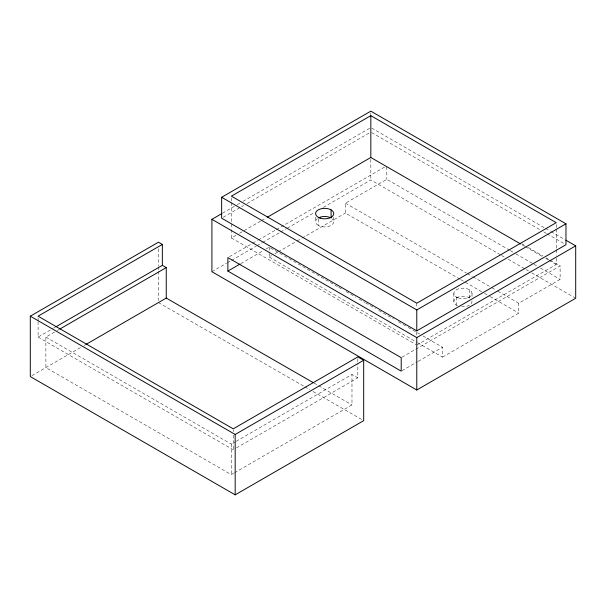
<?xml version="1.0" encoding="UTF-8"?>
<svg xmlns="http://www.w3.org/2000/svg" width="606" height="606" viewBox="0 0 606 606"><rect width="100%" height="100%" fill="white"/><g stroke="black" fill="none" stroke-linecap="round" stroke-linejoin="round"><path stroke-width="0.45" stroke-dasharray="3.03 2.27" d="M222.561 213.168L236.484 205.131M237.31 204.654L239.764 203.237M243.036 201.344L370.827 127.571M223.288 217.243L243.779 205.411M247.059 203.525L370.008 132.54M38.087 321.635L38.087 337.095L52.805 328.596M53.623 328.126L55.26 327.179M233.727 473.195L231.28 474.612L45.882 367.569L45.882 337.095L56.525 330.952M57.343 330.475L58.979 329.528M231.386 229.613L231.386 237.984L236.279 235.158M239.544 233.272L260.739 221.031M261.557 220.561L265.633 218.205M229.439 256.686L251.838 243.756M252.657 243.279L257.558 240.446M258.376 239.976L275.556 230.06M276.374 229.591L385.158 166.779M31.936 375.622L81.09 347.238M84.173 345.465L85.802 344.519M211.911 271.715L226.659 263.201M227.477 262.724L230.75 260.838M231.575 260.36L256.149 246.172M256.967 245.703L261.883 242.862M262.701 242.392L279.904 232.462M280.722 231.984L286.456 228.674M287.274 228.204L314.302 212.592M323.316 207.396L370.827 179.967L500.791 254.997M240.855 263.587L262.739 250.945M265.981 249.074L269.231 247.203L337.906 286.85M459.909 279.139L345.45 213.054L345.45 203.192L386.795 179.323L509.434 250.126M269.231 253.475L269.231 257.058L271.685 255.641M274.965 253.747L277.419 252.331M278.245 251.854L296.273 241.446M297.091 240.976L301.19 238.605M302.008 238.135L345.45 213.054M45.882 337.095L231.28 444.137L235.355 441.782M236.173 441.312L351.98 374.447L357.835 377.811L357.835 363.267M38.087 337.095L233.227 449.758L235.689 448.334M236.507 447.864L357.835 377.811M416.784 345.019L556.225 264.519L556.225 256.149M401.983 357.199L560.118 265.905L560.118 279.396L518.774 303.265L496.7 290.516M402.02 370.675L417.42 361.782M418.231 361.312L442.554 347.268L442.554 357.131L418.026 342.966M234.545 472.725L351.98 404.922L351.98 374.447M442.554 357.131L518.774 313.12L518.774 303.265M314.06 383.106L317.158 384.886M318.703 385.78L351.98 404.922M158.446 302.583L304 386.31M304.81 386.779L309.719 389.605M312.991 391.484L362.055 419.708M371.645 128.04L544.559 227.871M545.377 228.348L550.293 231.181M551.112 231.659L565.05 239.703M371.645 132.54L540.544 230.053M543.824 231.946L546.286 233.363M547.104 233.84L564.322 243.779M521.698 243.718L524.963 245.604M528.235 247.498L542.953 255.99M546.218 257.883L549.49 259.769M550.309 260.239L560.118 265.905M522.251 244.9L524.675 246.301M525.485 246.771L542.476 256.573M545.711 258.444L548.135 259.845M548.945 260.315L556.225 264.519M510.252 250.604L515.153 253.429M515.971 253.906L533.144 263.815M533.962 264.292L537.227 266.178M540.499 268.064L560.118 279.396M501.609 255.467L504.874 257.353M508.139 259.239L525.25 269.117M526.061 269.587L528.508 270.996M531.757 272.882L574.889 297.781M345.45 203.192L466.453 273.056M467.271 273.526L472.172 276.359M472.991 276.828L490.981 287.214M491.792 287.683L495.882 290.047M460.727 279.608L483.618 292.827M484.436 293.296L489.345 296.129M490.163 296.599L518.774 313.12M338.724 287.327L342.807 289.683M346.079 291.569L355.889 297.235M359.161 299.122L364.88 302.432M365.698 302.902L375.508 308.568M378.78 310.454L393.499 318.953M398.4 321.778L407.399 326.975M408.217 327.445L419.663 334.058M422.927 335.944L442.554 347.268M269.231 257.058L417.208 342.496M231.386 237.984L415.966 344.549M556.225 224.546L556.225 228.265M556.225 229.197L556.225 248.718M556.225 249.642L556.225 255.224M472.029 293.41L472.029 297.023M469.37 289.698L469.37 297.834M456.515 297.122L456.515 305.257M453.856 293.41L453.856 301.546M416.784 303.189L416.784 307.84M416.784 332.005L416.784 335.724M386.795 166.733L386.795 179.323M370.827 112.974L370.827 114.792M370.827 159.378L370.827 179.967M357.835 358.722L357.835 362.358M333.762 217.198L333.762 221.72M318.241 219.099L318.241 225.424A9.09 5.249 0 0 0 330.353 225.811A9.09 5.249 0 0 0 332.338 218.902M315.582 217.198L315.582 221.72M269.231 247.203L269.231 252.581M233.227 429.752L233.227 431.57M233.227 435.206L233.227 449.758M231.386 198.01L231.386 201.73M231.386 202.662L231.386 228.689M231.28 444.137L231.28 474.612M158.446 248.801L158.446 265.784M158.446 266.723L158.446 270.503M158.446 271.443L158.446 300.69M38.087 317.998L38.087 320.725M318.241 225.424A9.09 5.249 0 0 1 317.582 218.433M471.953 300.879A9.09 5.249 0 0 1 461.78 306.75M457.522 305.757A9.09 5.249 0 0 1 456.515 297.834A9.09 5.249 0 0 1 470.233 298.417M458.257 297.91A9.09 5.249 0 0 0 472.029 293.509A9.09 5.249 0 0 0 458.545 288.82A9.09 5.249 0 0 0 458.257 297.91"/><path stroke-width="0.91" d="M221.652 197.276L370.827 111.156L565.966 223.811L565.966 244.726L416.784 330.853L221.652 218.19L221.652 197.276L416.784 309.939L565.966 223.811M370.827 115.648L231.386 196.155L416.784 303.189L556.225 222.69L370.827 115.648L370.827 157.477L520.63 243.968M162.347 244.438L38.087 316.18L233.227 428.843L357.835 356.904L363.691 360.267L363.691 420.647L235.173 494.844L30.3 376.568L30.3 316.18L158.446 242.195L162.347 244.438L162.347 265.352L56.078 326.71M565.868 240.173L575.7 245.854L575.7 298.25L416.784 389.991L211.911 271.715L211.911 219.319L221.743 213.638M59.797 329.058L166.249 267.602L166.249 298.076L86.007 344.405M267.269 217.266L370.827 157.477M227.879 271.071L401.21 371.145L401.21 357.654L227.879 257.58L227.879 271.071L240.044 264.049M30.3 316.18L235.173 434.464L363.691 360.267M211.911 219.319L416.784 337.603L575.7 245.854M162.347 265.352L166.249 267.602M166.249 298.076L313.287 382.659M416.784 309.939L416.784 330.853M416.784 337.603L416.784 389.991M331.096 209.873L331.096 218.008M235.173 434.464L235.173 494.844M318.483 217.872A9.09 5.249 0 0 1 330.611 217.743M319.983 218.077A9.09 5.249 0 0 0 333.755 213.676A9.09 5.249 0 0 0 320.271 208.994A9.09 5.249 0 0 0 319.983 218.077"/></g></svg>
